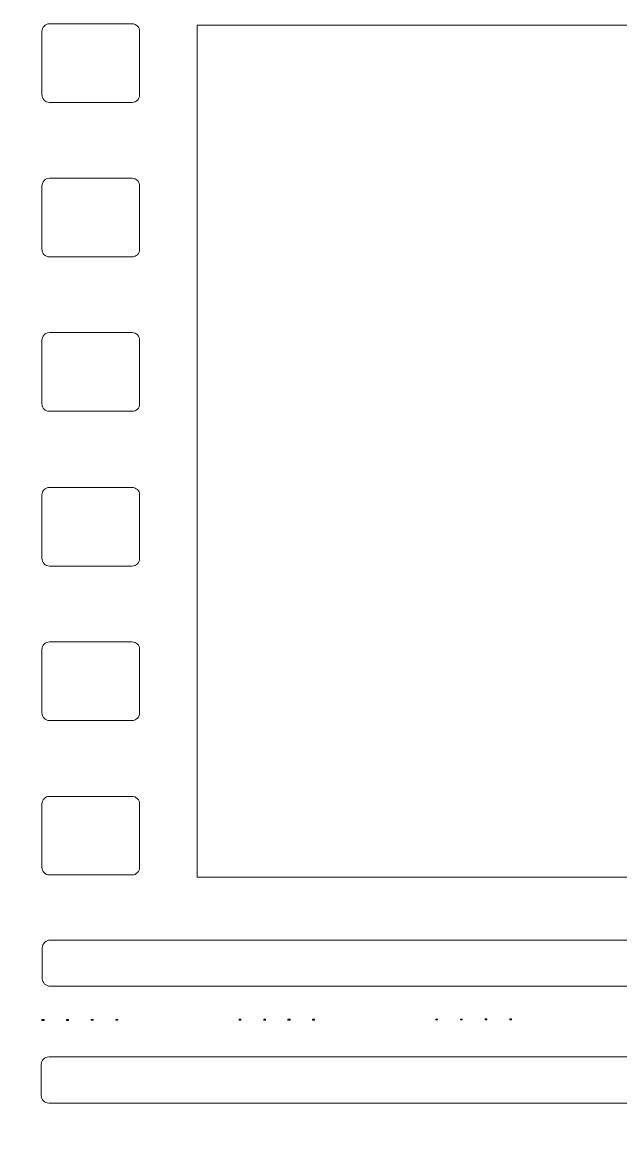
# Model space of a CAD drawing. Header units: centimetres. Extents: x -7.3 to 7.2, y -9.5 to 9.5.
# Drawn here: x -4.567 to -3.183, y -6.944 to -4.366 of the extents above; entities that cross this region are included whole.
import ezdxf

# ---------------------------------------------------------------- set-up
doc = ezdxf.new("R2010")
doc.units = ezdxf.units.CM
doc.header["$MEASUREMENT"] = 0
doc.layers.add('Layer 1', color=7, linetype='Continuous')

msp = doc.modelspace()

# ---------------------------------------------------------------- linework, layer by layer
at = {"layer": 'Layer 1', "lineweight": 9}
for points, knots in [([(-4.46691, 9.52087), (-4.46691, 9.52087), (-4.57605, 9.34393), (-4.57605, 9.34393), (-4.57605, 9.34393), (-4.57605, 9.34393), (-4.61905, 9.34393), (-4.61905, 9.34393), (-4.61905, 9.34393), (-4.61905, 9.34393), (-7.29051, 9.34393), (-7.29051, 9.34393), (-7.29051, 9.34393), (-7.29051, 9.34393), (-7.29051, -9.34393), (-7.29051, -9.34393), (-7.29051, -9.34393), (-7.29051, -9.34393), (-4.61905, -9.34393), (-4.61905, -9.34393), (-4.61905, -9.34393), (-4.61905, -9.34393), (-4.57605, -9.34393), (-4.57605, -9.34393), (-4.57605, -9.34393), (-4.57605, -9.34393), (-4.46691, -9.52004), (-4.46691, -9.52004), (-4.46691, -9.52004), (-4.46691, -9.52004), (-2.11956, -9.52004), (-2.11956, -9.52004), (-2.11956, -9.52004), (-2.11956, -9.52004), (-2.02778, -9.34393), (-2.02778, -9.34393), (-2.02778, -9.34393), (-2.02778, -9.34393), (-1.95172, -9.34393), (-1.95172, -9.34393), (-1.95172, -9.34393), (-1.95172, -9.34393), (-1.95172, -9.28026), (-1.95172, -9.28026), (-1.95172, -9.28026), (-1.95172, -9.28026), (-1.79214, -9.19675), (-1.79214, -9.19675), (-1.79214, -9.19675), (-1.79214, -9.19675), (-1.79214, -6.8494), (-1.79214, -6.8494), (-1.79214, -6.8494), (-1.79214, -6.8494), (-1.95172, -6.75101), (-1.95172, -6.75101), (-1.95172, -6.75101), (-1.95172, -6.75101), (-1.94841, -6.5997), (-1.94841, -6.5997), (-1.94841, -6.5997), (-1.94841, -6.5997), (-1.78883, -6.50131), (-1.78883, -6.50131), (-1.78883, -6.50131), (-1.78883, -6.50131), (-1.78883, -4.15396), (-1.78883, -4.15396), (-1.78883, -4.15396), (-1.78883, -4.15396), (-1.94841, -4.0721), (-1.94841, -4.0721), (-1.94841, -4.0721), (-1.94841, -4.0721), (-1.94841, -3.92989), (-1.94841, -3.92989), (-1.94841, -3.92989), (-1.94841, -3.92989), (-1.78883, -3.83232), (-1.78883, -3.83232), (-1.78883, -3.83232), (-1.78883, -3.83232), (-1.78883, -1.48497), (-1.78883, -1.48497), (-1.78883, -1.48497), (-1.78883, -1.48497), (-1.94841, -1.40229), (-1.94841, -1.40229), (-1.94841, -1.40229), (-1.94841, -1.40229), (-1.94841, -1.26008), (-1.94841, -1.26008), (-1.94841, -1.26008), (-1.94841, -1.26008), (-1.78883, -1.16169), (-1.78883, -1.16169), (-1.78883, -1.16169), (-1.78883, -1.16169), (-1.78883, 1.18484), (-1.78883, 1.18484), (-1.78883, 1.18484), (-1.78883, 1.18484), (-1.94841, 1.26752), (-1.94841, 1.26752), (-1.94841, 1.26752), (-1.94841, 1.26752), (-1.94841, 1.40891), (-1.94841, 1.40891), (-1.94841, 1.40891), (-1.94841, 1.40891), (-1.78883, 1.50647), (-1.78883, 1.50647), (-1.78883, 1.50647), (-1.78883, 1.50647), (-1.78883, 3.85382), (-1.78883, 3.85382), (-1.78883, 3.85382), (-1.78883, 3.85382), (-1.94841, 3.9365), (-1.94841, 3.9365), (-1.94841, 3.9365), (-1.94841, 3.9365), (-1.94841, 4.07872), (-1.94841, 4.07872), (-1.94841, 4.07872), (-1.94841, 4.07872), (-1.78883, 4.17711), (-1.78883, 4.17711), (-1.78883, 4.17711), (-1.78883, 4.17711), (-1.78883, 6.52363), (-1.78883, 6.52363), (-1.78883, 6.52363), (-1.78883, 6.52363), (-1.94841, 6.60632), (-1.94841, 6.60632), (-1.94841, 6.60632), (-1.94841, 6.60632), (-1.95172, 6.75184), (-1.95172, 6.75184), (-1.95172, 6.75184), (-1.95172, 6.75184), (-1.79214, 6.85023), (-1.79214, 6.85023), (-1.79214, 6.85023), (-1.79214, 6.85023), (-1.79214, 9.19758), (-1.79214, 9.19758), (-1.79214, 9.19758), (-1.79214, 9.19758), (-1.95172, 9.28026), (-1.95172, 9.28026), (-1.95172, 9.28026), (-1.95172, 9.28026), (-1.95172, 9.34393), (-1.95172, 9.34393), (-1.95172, 9.34393), (-1.95172, 9.34393), (-2.02778, 9.34393), (-2.02778, 9.34393), (-2.02778, 9.34393), (-2.02778, 9.34393), (-2.11956, 9.52087), (-2.11956, 9.52087), (-2.11956, 9.52087), (-2.11956, 9.52087), (-4.46691, 9.52087), (-4.46691, 9.52087)], [0, 0, 0, 0, 0.0232558, 0.0232558, 0.0232558, 0.0232558, 0.0465116, 0.0465116, 0.0465116, 0.0465116, 0.0697674, 0.0697674, 0.0697674, 0.0697674, 0.0930233, 0.0930233, 0.0930233, 0.0930233, 0.1162791, 0.1162791, 0.1162791, 0.1162791, 0.1395349, 0.1395349, 0.1395349, 0.1395349, 0.1627907, 0.1627907, 0.1627907, 0.1627907, 0.1860465, 0.1860465, 0.1860465, 0.1860465, 0.2093023, 0.2093023, 0.2093023, 0.2093023, 0.2325581, 0.2325581, 0.2325581, 0.2325581, 0.255814, 0.255814, 0.255814, 0.255814, 0.2790698, 0.2790698, 0.2790698, 0.2790698, 0.3023256, 0.3023256, 0.3023256, 0.3023256, 0.3255814, 0.3255814, 0.3255814, 0.3255814, 0.3488372, 0.3488372, 0.3488372, 0.3488372, 0.372093, 0.372093, 0.372093, 0.372093, 0.3953488, 0.3953488, 0.3953488, 0.3953488, 0.4186047, 0.4186047, 0.4186047, 0.4186047, 0.4418605, 0.4418605, 0.4418605, 0.4418605, 0.4651163, 0.4651163, 0.4651163, 0.4651163, 0.4883721, 0.4883721, 0.4883721, 0.4883721, 0.5116279, 0.5116279, 0.5116279, 0.5116279, 0.5348837, 0.5348837, 0.5348837, 0.5348837, 0.5581395, 0.5581395, 0.5581395, 0.5581395, 0.5813953, 0.5813953, 0.5813953, 0.5813953, 0.6046512, 0.6046512, 0.6046512, 0.6046512, 0.627907, 0.627907, 0.627907, 0.627907, 0.6511628, 0.6511628, 0.6511628, 0.6511628, 0.6744186, 0.6744186, 0.6744186, 0.6744186, 0.6976744, 0.6976744, 0.6976744, 0.6976744, 0.7209302, 0.7209302, 0.7209302, 0.7209302, 0.744186, 0.744186, 0.744186, 0.744186, 0.7674419, 0.7674419, 0.7674419, 0.7674419, 0.7906977, 0.7906977, 0.7906977, 0.7906977, 0.8139535, 0.8139535, 0.8139535, 0.8139535, 0.8372093, 0.8372093, 0.8372093, 0.8372093, 0.8604651, 0.8604651, 0.8604651, 0.8604651, 0.8837209, 0.8837209, 0.8837209, 0.8837209, 0.9069767, 0.9069767, 0.9069767, 0.9069767, 0.9302326, 0.9302326, 0.9302326, 0.9302326, 0.9534884, 0.9534884, 0.9534884, 0.9534884, 1, 1, 1, 1]), ([(-4.50412, -4.36976), (-4.50412, -4.36976), (-4.31312, -4.36976), (-4.31312, -4.36976), (-4.31312, -4.36976), (-4.30327, -4.36976), (-4.29576, -4.3781), (-4.29576, -4.38795), (-4.29576, -4.38795), (-4.29576, -4.38795), (-4.29576, -4.53347), (-4.29576, -4.53347), (-4.29576, -4.53347), (-4.29576, -4.54332), (-4.30327, -4.55166), (-4.31312, -4.55166), (-4.31312, -4.55166), (-4.31312, -4.55166), (-4.50412, -4.55166), (-4.50412, -4.55166), (-4.50412, -4.55166), (-4.51397, -4.55166), (-4.52148, -4.54332), (-4.52148, -4.53347), (-4.52148, -4.53347), (-4.52148, -4.53347), (-4.52148, -4.38795), (-4.52148, -4.38795), (-4.52148, -4.38795), (-4.52148, -4.3781), (-4.51397, -4.36976), (-4.50412, -4.36976)], [0, 0, 0, 0, 0.1111111, 0.1111111, 0.1111111, 0.1111111, 0.2222222, 0.2222222, 0.2222222, 0.2222222, 0.3333333, 0.3333333, 0.3333333, 0.3333333, 0.4444444, 0.4444444, 0.4444444, 0.4444444, 0.5555556, 0.5555556, 0.5555556, 0.5555556, 0.6666667, 0.6666667, 0.6666667, 0.6666667, 0.7777778, 0.7777778, 0.7777778, 0.7777778, 1, 1, 1, 1]), ([(-4.16264, -4.37307), (-4.16264, -4.37307), (-2.44533, -4.37307), (-2.44533, -4.37307), (-2.44533, -4.37307), (-2.44533, -4.37307), (-2.44533, -6.34339), (-2.44533, -6.34339), (-2.44533, -6.34339), (-2.44533, -6.34339), (-4.16264, -6.34339), (-4.16264, -6.34339), (-4.16264, -6.34339), (-4.16264, -6.34339), (-4.16264, -4.37307), (-4.16264, -4.37307)], [0, 0, 0, 0, 0.2, 0.2, 0.2, 0.2, 0.4, 0.4, 0.4, 0.4, 0.6, 0.6, 0.6, 0.6, 1, 1, 1, 1]), ([(-4.50412, -4.72695), (-4.50412, -4.72695), (-4.31312, -4.72695), (-4.31312, -4.72695), (-4.31312, -4.72695), (-4.30327, -4.72695), (-4.29576, -4.73528), (-4.29576, -4.74514), (-4.29576, -4.74514), (-4.29576, -4.74514), (-4.29576, -4.89148), (-4.29576, -4.89148), (-4.29576, -4.89148), (-4.29576, -4.90134), (-4.30327, -4.90885), (-4.31312, -4.90885), (-4.31312, -4.90885), (-4.31312, -4.90885), (-4.50412, -4.90885), (-4.50412, -4.90885), (-4.50412, -4.90885), (-4.51397, -4.90885), (-4.52148, -4.90134), (-4.52148, -4.89148), (-4.52148, -4.89148), (-4.52148, -4.89148), (-4.52148, -4.74514), (-4.52148, -4.74514), (-4.52148, -4.74514), (-4.52148, -4.73528), (-4.51397, -4.72695), (-4.50412, -4.72695)], [0, 0, 0, 0, 0.1111111, 0.1111111, 0.1111111, 0.1111111, 0.2222222, 0.2222222, 0.2222222, 0.2222222, 0.3333333, 0.3333333, 0.3333333, 0.3333333, 0.4444444, 0.4444444, 0.4444444, 0.4444444, 0.5555556, 0.5555556, 0.5555556, 0.5555556, 0.6666667, 0.6666667, 0.6666667, 0.6666667, 0.7777778, 0.7777778, 0.7777778, 0.7777778, 1, 1, 1, 1]), ([(-4.50412, -5.08413), (-4.50412, -5.08413), (-4.31312, -5.08413), (-4.31312, -5.08413), (-4.31312, -5.08413), (-4.30327, -5.08413), (-4.29576, -5.09247), (-4.29576, -5.10232), (-4.29576, -5.10232), (-4.29576, -5.10232), (-4.29576, -5.24867), (-4.29576, -5.24867), (-4.29576, -5.24867), (-4.29576, -5.25852), (-4.30327, -5.26604), (-4.31312, -5.26604), (-4.31312, -5.26604), (-4.31312, -5.26604), (-4.50412, -5.26604), (-4.50412, -5.26604), (-4.50412, -5.26604), (-4.51397, -5.26604), (-4.52148, -5.25852), (-4.52148, -5.24867), (-4.52148, -5.24867), (-4.52148, -5.24867), (-4.52148, -5.10232), (-4.52148, -5.10232), (-4.52148, -5.10232), (-4.52148, -5.09247), (-4.51397, -5.08413), (-4.50412, -5.08413)], [0, 0, 0, 0, 0.1111111, 0.1111111, 0.1111111, 0.1111111, 0.2222222, 0.2222222, 0.2222222, 0.2222222, 0.3333333, 0.3333333, 0.3333333, 0.3333333, 0.4444444, 0.4444444, 0.4444444, 0.4444444, 0.5555556, 0.5555556, 0.5555556, 0.5555556, 0.6666667, 0.6666667, 0.6666667, 0.6666667, 0.7777778, 0.7777778, 0.7777778, 0.7777778, 1, 1, 1, 1]), ([(-4.50412, -5.44215), (-4.50412, -5.44215), (-4.31312, -5.44215), (-4.31312, -5.44215), (-4.31312, -5.44215), (-4.30327, -5.44215), (-4.29576, -5.44966), (-4.29576, -5.45951), (-4.29576, -5.45951), (-4.29576, -5.45951), (-4.29576, -5.60586), (-4.29576, -5.60586), (-4.29576, -5.60586), (-4.29576, -5.61571), (-4.30327, -5.62405), (-4.31312, -5.62405), (-4.31312, -5.62405), (-4.31312, -5.62405), (-4.50412, -5.62405), (-4.50412, -5.62405), (-4.50412, -5.62405), (-4.51397, -5.62405), (-4.52148, -5.61571), (-4.52148, -5.60586), (-4.52148, -5.60586), (-4.52148, -5.60586), (-4.52148, -5.45951), (-4.52148, -5.45951), (-4.52148, -5.45951), (-4.52148, -5.44966), (-4.51397, -5.44215), (-4.50412, -5.44215)], [0, 0, 0, 0, 0.1111111, 0.1111111, 0.1111111, 0.1111111, 0.2222222, 0.2222222, 0.2222222, 0.2222222, 0.3333333, 0.3333333, 0.3333333, 0.3333333, 0.4444444, 0.4444444, 0.4444444, 0.4444444, 0.5555556, 0.5555556, 0.5555556, 0.5555556, 0.6666667, 0.6666667, 0.6666667, 0.6666667, 0.7777778, 0.7777778, 0.7777778, 0.7777778, 1, 1, 1, 1]), ([(-4.50412, -5.79934), (-4.50412, -5.79934), (-4.31312, -5.79934), (-4.31312, -5.79934), (-4.31312, -5.79934), (-4.30327, -5.79934), (-4.29576, -5.80685), (-4.29576, -5.8167), (-4.29576, -5.8167), (-4.29576, -5.8167), (-4.29576, -5.96305), (-4.29576, -5.96305), (-4.29576, -5.96305), (-4.29576, -5.9729), (-4.30327, -5.98124), (-4.31312, -5.98124), (-4.31312, -5.98124), (-4.31312, -5.98124), (-4.50412, -5.98124), (-4.50412, -5.98124), (-4.50412, -5.98124), (-4.51397, -5.98124), (-4.52148, -5.9729), (-4.52148, -5.96305), (-4.52148, -5.96305), (-4.52148, -5.96305), (-4.52148, -5.8167), (-4.52148, -5.8167), (-4.52148, -5.8167), (-4.52148, -5.80685), (-4.51397, -5.79934), (-4.50412, -5.79934)], [0, 0, 0, 0, 0.1111111, 0.1111111, 0.1111111, 0.1111111, 0.2222222, 0.2222222, 0.2222222, 0.2222222, 0.3333333, 0.3333333, 0.3333333, 0.3333333, 0.4444444, 0.4444444, 0.4444444, 0.4444444, 0.5555556, 0.5555556, 0.5555556, 0.5555556, 0.6666667, 0.6666667, 0.6666667, 0.6666667, 0.7777778, 0.7777778, 0.7777778, 0.7777778, 1, 1, 1, 1]), ([(-4.50412, -6.15652), (-4.50412, -6.15652), (-4.31312, -6.15652), (-4.31312, -6.15652), (-4.31312, -6.15652), (-4.30327, -6.15652), (-4.29576, -6.16486), (-4.29576, -6.17471), (-4.29576, -6.17471), (-4.29576, -6.17471), (-4.29576, -6.32023), (-4.29576, -6.32023), (-4.29576, -6.32023), (-4.29576, -6.33009), (-4.30327, -6.33842), (-4.31312, -6.33842), (-4.31312, -6.33842), (-4.31312, -6.33842), (-4.50412, -6.33842), (-4.50412, -6.33842), (-4.50412, -6.33842), (-4.51397, -6.33842), (-4.52148, -6.33009), (-4.52148, -6.32023), (-4.52148, -6.32023), (-4.52148, -6.32023), (-4.52148, -6.17471), (-4.52148, -6.17471), (-4.52148, -6.17471), (-4.52148, -6.16486), (-4.51397, -6.15652), (-4.50412, -6.15652)], [0, 0, 0, 0, 0.1111111, 0.1111111, 0.1111111, 0.1111111, 0.2222222, 0.2222222, 0.2222222, 0.2222222, 0.3333333, 0.3333333, 0.3333333, 0.3333333, 0.4444444, 0.4444444, 0.4444444, 0.4444444, 0.5555556, 0.5555556, 0.5555556, 0.5555556, 0.6666667, 0.6666667, 0.6666667, 0.6666667, 0.7777778, 0.7777778, 0.7777778, 0.7777778, 1, 1, 1, 1]), ([(-4.50246, -6.48891), (-4.50246, -6.48891), (-2.06086, -6.48891), (-2.06086, -6.48891), (-2.06086, -6.48891), (-2.05101, -6.48891), (-2.04267, -6.49725), (-2.04267, -6.5071), (-2.04267, -6.5071), (-2.04267, -6.5071), (-2.04267, -6.5782), (-2.04267, -6.5782), (-2.04267, -6.5782), (-2.04267, -6.58805), (-2.051, -6.59557), (-2.06086, -6.59557), (-2.06086, -6.59557), (-2.06086, -6.59557), (-4.50246, -6.59557), (-4.50246, -6.59557), (-4.50246, -6.59557), (-4.51232, -6.59557), (-4.52065, -6.58805), (-4.52065, -6.5782), (-4.52065, -6.5782), (-4.52065, -6.5782), (-4.52065, -6.5071), (-4.52065, -6.5071), (-4.52065, -6.5071), (-4.52065, -6.49725), (-4.51232, -6.48891), (-4.50246, -6.48891)], [0, 0, 0, 0, 0.1111111, 0.1111111, 0.1111111, 0.1111111, 0.2222222, 0.2222222, 0.2222222, 0.2222222, 0.3333333, 0.3333333, 0.3333333, 0.3333333, 0.4444444, 0.4444444, 0.4444444, 0.4444444, 0.5555556, 0.5555556, 0.5555556, 0.5555556, 0.6666667, 0.6666667, 0.6666667, 0.6666667, 0.7777778, 0.7777778, 0.7777778, 0.7777778, 1, 1, 1, 1]), ([(-4.52148, -6.67246), (-4.52148, -6.67246), (-4.51652, -6.67246), (-4.51652, -6.67246), (-4.51652, -6.67246), (-4.51652, -6.67246), (-4.51652, -6.67494), (-4.51652, -6.67494), (-4.51652, -6.67494), (-4.51652, -6.67494), (-4.52148, -6.67494), (-4.52148, -6.67494), (-4.52148, -6.67494), (-4.52148, -6.67494), (-4.52148, -6.67246), (-4.52148, -6.67246)], [0, 0, 0, 0, 0.2, 0.2, 0.2, 0.2, 0.4, 0.4, 0.4, 0.4, 0.6, 0.6, 0.6, 0.6, 1, 1, 1, 1]), ([(-4.46443, -6.67246), (-4.46443, -6.67246), (-4.4603, -6.67246), (-4.4603, -6.67246), (-4.4603, -6.67246), (-4.4603, -6.67246), (-4.4603, -6.67494), (-4.4603, -6.67494), (-4.4603, -6.67494), (-4.4603, -6.67494), (-4.46443, -6.67494), (-4.46443, -6.67494), (-4.46443, -6.67494), (-4.46443, -6.67494), (-4.46443, -6.67246), (-4.46443, -6.67246)], [0, 0, 0, 0, 0.2, 0.2, 0.2, 0.2, 0.4, 0.4, 0.4, 0.4, 0.6, 0.6, 0.6, 0.6, 1, 1, 1, 1]), ([(-4.40738, -6.67246), (-4.40738, -6.67246), (-4.40325, -6.67246), (-4.40325, -6.67246), (-4.40325, -6.67246), (-4.40325, -6.67246), (-4.40325, -6.67411), (-4.40325, -6.67411), (-4.40325, -6.67411), (-4.40325, -6.67411), (-4.40738, -6.67411), (-4.40738, -6.67411), (-4.40738, -6.67411), (-4.40738, -6.67411), (-4.40738, -6.67246), (-4.40738, -6.67246)], [0, 0, 0, 0, 0.2, 0.2, 0.2, 0.2, 0.4, 0.4, 0.4, 0.4, 0.6, 0.6, 0.6, 0.6, 1, 1, 1, 1]), ([(-4.35033, -6.67246), (-4.35033, -6.67246), (-4.34619, -6.67246), (-4.34619, -6.67246), (-4.34619, -6.67246), (-4.34619, -6.67246), (-4.34619, -6.67411), (-4.34619, -6.67411), (-4.34619, -6.67411), (-4.34619, -6.67411), (-4.35033, -6.67411), (-4.35033, -6.67411), (-4.35033, -6.67411), (-4.35033, -6.67411), (-4.35033, -6.67246), (-4.35033, -6.67246)], [0, 0, 0, 0, 0.2, 0.2, 0.2, 0.2, 0.4, 0.4, 0.4, 0.4, 0.6, 0.6, 0.6, 0.6, 1, 1, 1, 1]), ([(-4.0659, -6.67163), (-4.0659, -6.67163), (-4.06177, -6.67163), (-4.06177, -6.67163), (-4.06177, -6.67163), (-4.06177, -6.67163), (-4.06177, -6.67411), (-4.06177, -6.67411), (-4.06177, -6.67411), (-4.06177, -6.67411), (-4.0659, -6.67411), (-4.0659, -6.67411), (-4.0659, -6.67411), (-4.0659, -6.67411), (-4.0659, -6.67163), (-4.0659, -6.67163)], [0, 0, 0, 0, 0.2, 0.2, 0.2, 0.2, 0.4, 0.4, 0.4, 0.4, 0.6, 0.6, 0.6, 0.6, 1, 1, 1, 1]), ([(-4.00885, -6.67163), (-4.00885, -6.67163), (-4.00472, -6.67163), (-4.00472, -6.67163), (-4.00472, -6.67163), (-4.00472, -6.67163), (-4.00472, -6.67411), (-4.00472, -6.67411), (-4.00472, -6.67411), (-4.00472, -6.67411), (-4.00885, -6.67411), (-4.00885, -6.67411), (-4.00885, -6.67411), (-4.00885, -6.67411), (-4.00885, -6.67163), (-4.00885, -6.67163)], [0, 0, 0, 0, 0.2, 0.2, 0.2, 0.2, 0.4, 0.4, 0.4, 0.4, 0.6, 0.6, 0.6, 0.6, 1, 1, 1, 1]), ([(-3.95263, -6.67163), (-3.95263, -6.67163), (-3.94767, -6.67163), (-3.94767, -6.67163), (-3.94767, -6.67163), (-3.94767, -6.67163), (-3.94767, -6.67411), (-3.94767, -6.67411), (-3.94767, -6.67411), (-3.94767, -6.67411), (-3.95263, -6.67411), (-3.95263, -6.67411), (-3.95263, -6.67411), (-3.95263, -6.67411), (-3.95263, -6.67163), (-3.95263, -6.67163)], [0, 0, 0, 0, 0.2, 0.2, 0.2, 0.2, 0.4, 0.4, 0.4, 0.4, 0.6, 0.6, 0.6, 0.6, 1, 1, 1, 1]), ([(-3.89558, -6.67163), (-3.89558, -6.67163), (-3.89144, -6.67163), (-3.89144, -6.67163), (-3.89144, -6.67163), (-3.89144, -6.67163), (-3.89144, -6.67411), (-3.89144, -6.67411), (-3.89144, -6.67411), (-3.89144, -6.67411), (-3.89558, -6.67411), (-3.89558, -6.67411), (-3.89558, -6.67411), (-3.89558, -6.67411), (-3.89558, -6.67163), (-3.89558, -6.67163)], [0, 0, 0, 0, 0.2, 0.2, 0.2, 0.2, 0.4, 0.4, 0.4, 0.4, 0.6, 0.6, 0.6, 0.6, 1, 1, 1, 1]), ([(-3.61115, -6.67163), (-3.61115, -6.67163), (-3.60701, -6.67163), (-3.60701, -6.67163), (-3.60701, -6.67163), (-3.60701, -6.67163), (-3.60701, -6.67329), (-3.60701, -6.67329), (-3.60701, -6.67329), (-3.60701, -6.67329), (-3.61115, -6.67329), (-3.61115, -6.67329), (-3.61115, -6.67329), (-3.61115, -6.67329), (-3.61115, -6.67163), (-3.61115, -6.67163)], [0, 0, 0, 0, 0.2, 0.2, 0.2, 0.2, 0.4, 0.4, 0.4, 0.4, 0.6, 0.6, 0.6, 0.6, 1, 1, 1, 1]), ([(-3.5541, -6.67163), (-3.5541, -6.67163), (-3.54996, -6.67163), (-3.54996, -6.67163), (-3.54996, -6.67163), (-3.54996, -6.67163), (-3.54996, -6.67329), (-3.54996, -6.67329), (-3.54996, -6.67329), (-3.54996, -6.67329), (-3.5541, -6.67329), (-3.5541, -6.67329), (-3.5541, -6.67329), (-3.5541, -6.67329), (-3.5541, -6.67163), (-3.5541, -6.67163)], [0, 0, 0, 0, 0.2, 0.2, 0.2, 0.2, 0.4, 0.4, 0.4, 0.4, 0.6, 0.6, 0.6, 0.6, 1, 1, 1, 1]), ([(-3.49705, -6.67081), (-3.49705, -6.67081), (-3.49291, -6.67081), (-3.49291, -6.67081), (-3.49291, -6.67081), (-3.49291, -6.67081), (-3.49291, -6.67329), (-3.49291, -6.67329), (-3.49291, -6.67329), (-3.49291, -6.67329), (-3.49705, -6.67329), (-3.49705, -6.67329), (-3.49705, -6.67329), (-3.49705, -6.67329), (-3.49705, -6.67081), (-3.49705, -6.67081)], [0, 0, 0, 0, 0.2, 0.2, 0.2, 0.2, 0.4, 0.4, 0.4, 0.4, 0.6, 0.6, 0.6, 0.6, 1, 1, 1, 1]), ([(-3.44, -6.67081), (-3.44, -6.67081), (-3.43586, -6.67081), (-3.43586, -6.67081), (-3.43586, -6.67081), (-3.43586, -6.67081), (-3.43586, -6.67329), (-3.43586, -6.67329), (-3.43586, -6.67329), (-3.43586, -6.67329), (-3.44, -6.67329), (-3.44, -6.67329), (-3.44, -6.67329), (-3.44, -6.67329), (-3.44, -6.67081), (-3.44, -6.67081)], [0, 0, 0, 0, 0.2, 0.2, 0.2, 0.2, 0.4, 0.4, 0.4, 0.4, 0.6, 0.6, 0.6, 0.6, 1, 1, 1, 1]), ([(-4.50577, -6.75928), (-4.50577, -6.75928), (-2.06416, -6.75928), (-2.06416, -6.75928), (-2.06416, -6.75928), (-2.05431, -6.75928), (-2.04597, -6.76679), (-2.04597, -6.77664), (-2.04597, -6.77664), (-2.04597, -6.77664), (-2.04597, -6.84857), (-2.04597, -6.84857), (-2.04597, -6.84857), (-2.04597, -6.85843), (-2.05431, -6.86594), (-2.06416, -6.86594), (-2.06416, -6.86594), (-2.06416, -6.86594), (-4.50577, -6.86594), (-4.50577, -6.86594), (-4.50577, -6.86594), (-4.51562, -6.86594), (-4.52313, -6.85843), (-4.52313, -6.84857), (-4.52313, -6.84857), (-4.52313, -6.84857), (-4.52313, -6.77664), (-4.52313, -6.77664), (-4.52313, -6.77664), (-4.52313, -6.76679), (-4.51562, -6.75928), (-4.50577, -6.75928)], [0, 0, 0, 0, 0.1111111, 0.1111111, 0.1111111, 0.1111111, 0.2222222, 0.2222222, 0.2222222, 0.2222222, 0.3333333, 0.3333333, 0.3333333, 0.3333333, 0.4444444, 0.4444444, 0.4444444, 0.4444444, 0.5555556, 0.5555556, 0.5555556, 0.5555556, 0.6666667, 0.6666667, 0.6666667, 0.6666667, 0.7777778, 0.7777778, 0.7777778, 0.7777778, 1, 1, 1, 1])]:
    msp.add_open_spline(points, degree=3, knots=knots, dxfattribs=at)

doc.saveas('drawing.dxf')
